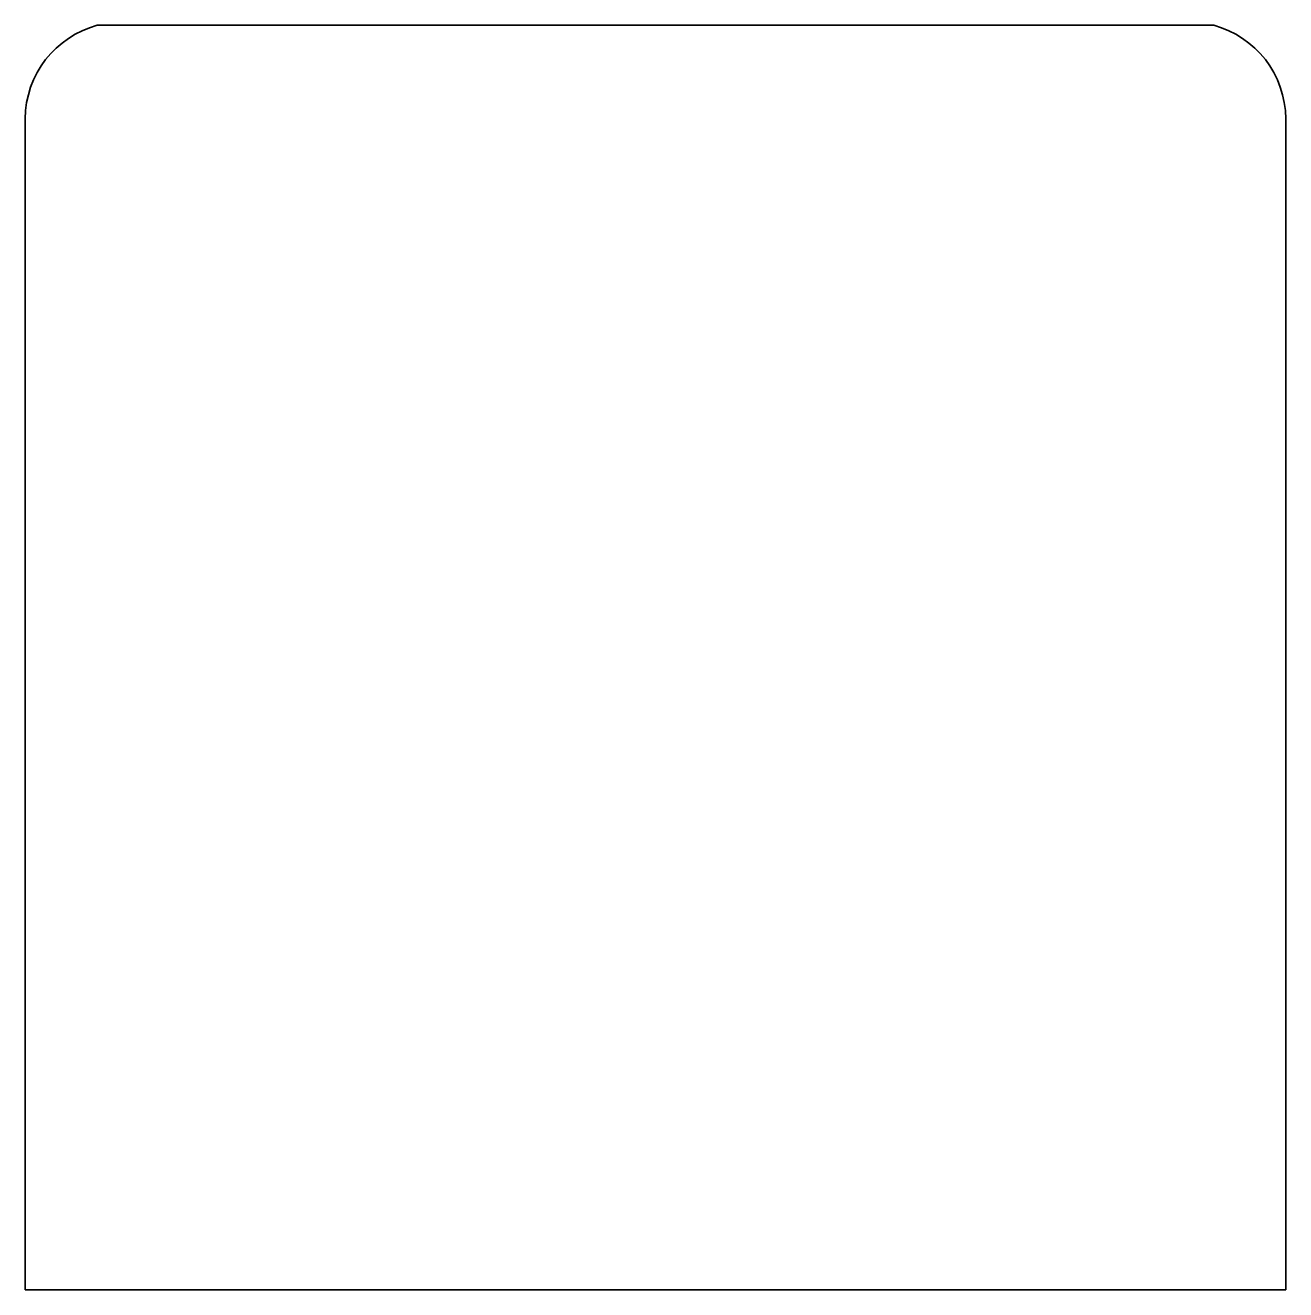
# Model space of a CAD drawing. Extents: x -21 to 2275, y 2 to 2305.
import ezdxf

# ---------------------------------------------------------------- set-up
doc = ezdxf.new("R2010")
doc.units = 0
doc.header["$MEASUREMENT"] = 0
doc.layers.add('Thru-cut', color=7, linetype='Continuous', lineweight=0)

msp = doc.modelspace()

# ---------------------------------------------------------------- linework, layer by layer
at = {"layer": 'Thru-cut', "color": 140, "lineweight": 35, "true_color": 0x00aeef}
msp.add_open_spline([(2144, 2304.9), (2144, 2304.9), (601.9, 2304.9), (601.9, 2304.9), (601.9, 2304.9), (109.4, 2304.9), (109.4, 2304.9), (34, 2284.4), (-21.4, 2215.8), (-21.4, 2134.4), (-21.4, 2134.4), (-21.4, 2.5), (-21.4, 2.5), (-21.4, 2.5), (2274.7, 2.5), (2274.7, 2.5), (2274.7, 2.5), (2274.7, 2134.4), (2274.7, 2134.4), (2274.7, 2215.8), (2219.4, 2284.4), (2144, 2304.9)], degree=3, knots=[0, 0, 0, 0, 1, 1, 1, 2, 2, 2, 3, 3, 3, 4, 4, 4, 5, 5, 5, 6, 6, 6, 7, 7, 7, 7], dxfattribs=at)

doc.saveas('drawing.dxf')
